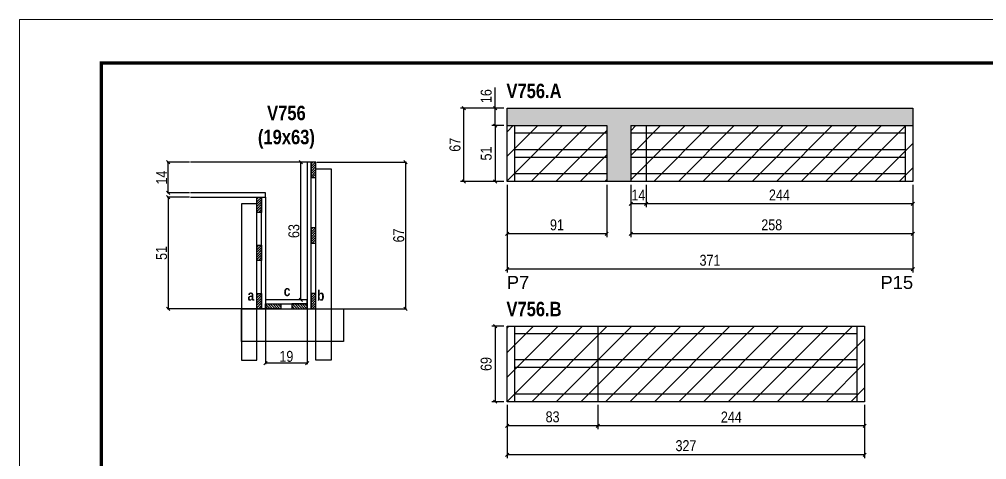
# Model space of a CAD drawing. Extents: x 3309 to 9563, y -2522 to 14608.
# Drawn here: x 3309 to 4194, y 8462 to 8865 of the extents above; entities that cross this region are included whole.
import ezdxf

# ---------------------------------------------------------------- set-up
doc = ezdxf.new("R2010")
doc.units = 0
doc.header["$PDMODE"] = 35
doc.header["$PDSIZE"] = -10
doc.linetypes.add('DASHED', pattern=[0.75, 0.5, -0.25])
for name, color, linetype in [('5', 5, 'Continuous'), ('COTA', 241, 'Continuous'), ('detalhes', 4, 'Continuous'), ('NOMENCLATURA', 7, 'Continuous'), ('Painéis', 200, 'Continuous'), ('SARR_2.2x7', 40, 'Continuous'), ('SARR_3.5x7', 81, 'Continuous')]:
    doc.layers.add(name, color=color, linetype=linetype)
for name, color, linetype, lineweight in [('CONCRETO', 251, 'Continuous', 25), ('Folhas', 255, 'Continuous', 9), ('Hachura', 251, 'Continuous', 9), ('SARRAFO DE PRESSAO', 251, 'DASHED', 9)]:
    doc.layers.add(name, color=color, linetype=linetype, lineweight=lineweight)
doc.styles.add('COTA TECNICA', font='techl___.ttf', dxfattribs={"height": 10})
doc.styles.add('COTA TECNICA 2X', font='techl___.ttf', dxfattribs={"height": 10})
doc.styles.get("Standard").update_dxf_attribs({"font": 'arial.ttf'})
doc.styles.add('TECNICA', font='techb___.ttf', dxfattribs={"height": 10})
doc.dimstyles.new('PAINEL', dxfattribs={"dimtxt": 10, "dimasz": 3, "dimexe": 3, "dimexo": 3, "dimgap": 3, "dimtad": 1, "dimdec": 1, "dimzin": 12, "dimdsep": 46, "dimtxsty": 'COTA TECNICA', "dimblk1": 'OBLIQUE', "dimblk2": 'OBLIQUE', "dimsah": 1, "dimcen": 0.9, "dimclrd": 4, "dimclre": 4, "dimclrt": 240, "dimadec": 1, "dimazin": 3, "dimtfac": 1, "dimtdec": 1, "dimtmove": 0, "dimatfit": 3, "dimfxl": 1, "dimtolj": 1, "dimtzin": 12, "dimarcsym": 0})
doc.dimstyles.new('SECAO', dxfattribs={"dimscale": 0.333333, "dimtxt": 5, "dimasz": 9, "dimexe": 3, "dimexo": 3, "dimgap": 3, "dimtad": 1, "dimdec": 1, "dimlfac": 0.5, "dimzin": 12, "dimdsep": 46, "dimtxsty": 'COTA TECNICA 2X', "dimblk1": 'OBLIQUE', "dimblk2": 'OBLIQUE', "dimsah": 1, "dimcen": 0.9, "dimclrd": 4, "dimclre": 4, "dimclrt": 240, "dimadec": 1, "dimazin": 3, "dimtfac": 1, "dimtdec": 1, "dimtmove": 0, "dimatfit": 3, "dimfxl": 1, "dimtolj": 1, "dimtzin": 12, "dimarcsym": 0})
pattern_1 = [(135, (36770.1903, -114911.928), (-1.122532015, -1.122532015), [])]
pattern_2 = [(45, (-119985.518, -24621.297), (-1.122532015, 1.122532015), [])]

# ---------------------------------------------------------------- blocks, each defined once
blk = doc.blocks.new('9999999999')
at = {"layer": 'Folhas'}
blk.add_lwpolyline([(98138.98, 34190.21), (99623.98, 34190.21), (99623.98, 35240.21), (98138.98, 35240.21)], close=True, dxfattribs=at)
at = {"layer": 'Folhas', "color": 30, "const_width": 3}
blk.add_lwpolyline([(98213.98, 34230.21), (99583.98, 34230.21), (99583.98, 35200.21), (98213.98, 35200.21)], close=True, dxfattribs=at)
blk = doc.blocks.new('_Oblique')
at = {"color": 0, "linetype": 'ByBlock', "lineweight": -2}
blk.add_line((-0.5, -0.5), (0.5, 0.5), dxfattribs=at)
blk = doc.blocks.new('*D2589')
at = {"layer": 'COTA', "color": 4, "lineweight": -2, "transparency": 16777216}
for p, q in [((3755.69, 8713.73), (3755.69, 8633.3)), ((4126.69, 8713.73), (4126.69, 8633.3)), ((4126.69, 8636.3), (3755.69, 8636.3))]:
    blk.add_line(p, q, dxfattribs=at)
at = {"layer": 'Defpoints', "color": 0, "transparency": 16777216}
for p in [(3755.69, 8716.73), (4126.69, 8716.73), (3755.69, 8636.3)]:
    blk.add_point(p, dxfattribs=at)
at = {"layer": 'COTA', "color": 4, "lineweight": -2, "transparency": 16777216, "xscale": 3, "yscale": 3, "zscale": 3, "rotation": 180}
blk.add_blockref('_Oblique', (3755.69, 8636.3), dxfattribs=at)
at = {"layer": 'COTA', "color": 4, "lineweight": -2, "transparency": 16777216, "xscale": 3, "yscale": 3, "zscale": 3}
blk.add_blockref('_Oblique', (4126.69, 8636.3), dxfattribs=at)
at = {"layer": 'COTA', "color": 240, "transparency": 16777216, "insert": (3941.19, 8644.52), "char_height": 10, "attachment_point": 5, "style": 'COTA TECNICA'}
blk.add_mtext('\\A1;371', dxfattribs=at)
blk = doc.blocks.new('*D2590')
at = {"layer": 'COTA', "color": 4, "lineweight": -2, "transparency": 16777216}
for p, q in [((3868.69, 8713.73), (3868.69, 8665.79)), ((4126.69, 8713.73), (4126.69, 8665.79)), ((4126.69, 8668.79), (3868.69, 8668.79))]:
    blk.add_line(p, q, dxfattribs=at)
at = {"layer": 'Defpoints', "color": 0, "transparency": 16777216}
for p in [(3868.69, 8716.73), (4126.69, 8716.73), (3868.69, 8668.79)]:
    blk.add_point(p, dxfattribs=at)
at = {"layer": 'COTA', "color": 4, "lineweight": -2, "transparency": 16777216, "xscale": 3, "yscale": 3, "zscale": 3, "rotation": 180}
blk.add_blockref('_Oblique', (3868.69, 8668.79), dxfattribs=at)
at = {"layer": 'COTA', "color": 4, "lineweight": -2, "transparency": 16777216, "xscale": 3, "yscale": 3, "zscale": 3}
blk.add_blockref('_Oblique', (4126.69, 8668.79), dxfattribs=at)
at = {"layer": 'COTA', "color": 240, "transparency": 16777216, "insert": (3997.69, 8676.92), "char_height": 10, "attachment_point": 5, "style": 'COTA TECNICA'}
blk.add_mtext('\\A1;258', dxfattribs=at)
blk = doc.blocks.new('*D2591')
at = {"layer": 'COTA', "color": 4, "lineweight": -2, "transparency": 16777216}
for p, q in [((3755.69, 8713.73), (3755.69, 8665.79)), ((3846.69, 8713.73), (3846.69, 8665.79)), ((3846.69, 8668.79), (3755.69, 8668.79))]:
    blk.add_line(p, q, dxfattribs=at)
at = {"layer": 'Defpoints', "color": 0, "transparency": 16777216}
for p in [(3755.69, 8716.73), (3846.69, 8716.73), (3755.69, 8668.79)]:
    blk.add_point(p, dxfattribs=at)
at = {"layer": 'COTA', "color": 4, "lineweight": -2, "transparency": 16777216, "xscale": 3, "yscale": 3, "zscale": 3, "rotation": 180}
blk.add_blockref('_Oblique', (3755.69, 8668.79), dxfattribs=at)
at = {"layer": 'COTA', "color": 4, "lineweight": -2, "transparency": 16777216, "xscale": 3, "yscale": 3, "zscale": 3}
blk.add_blockref('_Oblique', (3846.69, 8668.79), dxfattribs=at)
at = {"layer": 'COTA', "color": 240, "transparency": 16777216, "insert": (3801.19, 8676.87), "char_height": 10, "attachment_point": 5, "style": 'COTA TECNICA'}
blk.add_mtext('\\A1;91', dxfattribs=at)
blk = doc.blocks.new('*D2592')
at = {"layer": 'COTA', "color": 4, "lineweight": -2, "transparency": 16777216}
for p, q in [((3752.69, 8767.73), (3741.58, 8767.73)), ((3744.58, 8767.73), (3744.58, 8716.73)), ((3752.69, 8716.73), (3741.58, 8716.73))]:
    blk.add_line(p, q, dxfattribs=at)
at = {"layer": 'Defpoints', "color": 0, "transparency": 16777216}
for p in [(3755.69, 8767.73), (3744.58, 8716.73), (3755.69, 8716.73)]:
    blk.add_point(p, dxfattribs=at)
at = {"layer": 'COTA', "color": 4, "lineweight": -2, "transparency": 16777216, "xscale": 3, "yscale": 3, "zscale": 3}
for p, rotation in [((3744.58, 8767.73), 90), ((3744.58, 8716.73), 270)]:
    blk.add_blockref('_Oblique', p, dxfattribs=dict(at, rotation=rotation))
at = {"layer": 'COTA', "color": 240, "transparency": 16777216, "insert": (3736.47, 8742.23), "char_height": 10, "attachment_point": 5, "rotation": 90, "style": 'COTA TECNICA'}
blk.add_mtext('\\A1;51', dxfattribs=at)
blk = doc.blocks.new('*D2593')
at = {"layer": 'COTA', "color": 4, "lineweight": -2, "transparency": 16777216}
for p, q in [((3755.69, 8512.18), (3755.69, 8463.65)), ((4082.69, 8512.18), (4082.69, 8463.65)), ((4082.69, 8466.65), (3755.69, 8466.65))]:
    blk.add_line(p, q, dxfattribs=at)
at = {"layer": 'Defpoints', "color": 0, "transparency": 16777216}
for p in [(3755.69, 8515.18), (4082.69, 8515.18), (3755.69, 8466.65)]:
    blk.add_point(p, dxfattribs=at)
at = {"layer": 'COTA', "color": 4, "lineweight": -2, "transparency": 16777216, "xscale": 3, "yscale": 3, "zscale": 3, "rotation": 180}
blk.add_blockref('_Oblique', (3755.69, 8466.65), dxfattribs=at)
at = {"layer": 'COTA', "color": 4, "lineweight": -2, "transparency": 16777216, "xscale": 3, "yscale": 3, "zscale": 3}
blk.add_blockref('_Oblique', (4082.69, 8466.65), dxfattribs=at)
at = {"layer": 'COTA', "color": 240, "transparency": 16777216, "insert": (3919.19, 8474.87), "char_height": 10, "attachment_point": 5, "style": 'COTA TECNICA'}
blk.add_mtext('\\A1;327', dxfattribs=at)
blk = doc.blocks.new('*D2594')
at = {"layer": 'COTA', "color": 4, "lineweight": -2, "transparency": 16777216}
for p, q in [((3838.69, 8512.18), (3838.69, 8490.04)), ((4082.69, 8512.18), (4082.69, 8490.04)), ((4082.69, 8493.04), (3838.69, 8493.04))]:
    blk.add_line(p, q, dxfattribs=at)
at = {"layer": 'Defpoints', "color": 0, "transparency": 16777216}
for p in [(3838.69, 8515.18), (4082.69, 8515.18), (3838.69, 8493.04)]:
    blk.add_point(p, dxfattribs=at)
at = {"layer": 'COTA', "color": 4, "lineweight": -2, "transparency": 16777216, "xscale": 3, "yscale": 3, "zscale": 3, "rotation": 180}
blk.add_blockref('_Oblique', (3838.69, 8493.04), dxfattribs=at)
at = {"layer": 'COTA', "color": 4, "lineweight": -2, "transparency": 16777216, "xscale": 3, "yscale": 3, "zscale": 3}
blk.add_blockref('_Oblique', (4082.69, 8493.04), dxfattribs=at)
at = {"layer": 'COTA', "color": 240, "transparency": 16777216, "insert": (3960.69, 8501.11), "char_height": 10, "attachment_point": 5, "style": 'COTA TECNICA'}
blk.add_mtext('\\A1;244', dxfattribs=at)
blk = doc.blocks.new('*D2595')
at = {"layer": 'COTA', "color": 4, "lineweight": -2, "transparency": 16777216}
for p, q in [((3755.69, 8512.18), (3755.69, 8490.04)), ((3838.69, 8512.18), (3838.69, 8490.04)), ((3838.69, 8493.04), (3755.69, 8493.04))]:
    blk.add_line(p, q, dxfattribs=at)
at = {"layer": 'Defpoints', "color": 0, "transparency": 16777216}
for p in [(3755.69, 8515.18), (3838.69, 8515.18), (3755.69, 8493.04)]:
    blk.add_point(p, dxfattribs=at)
at = {"layer": 'COTA', "color": 4, "lineweight": -2, "transparency": 16777216, "xscale": 3, "yscale": 3, "zscale": 3, "rotation": 180}
blk.add_blockref('_Oblique', (3755.69, 8493.04), dxfattribs=at)
at = {"layer": 'COTA', "color": 4, "lineweight": -2, "transparency": 16777216, "xscale": 3, "yscale": 3, "zscale": 3}
blk.add_blockref('_Oblique', (3838.69, 8493.04), dxfattribs=at)
at = {"layer": 'COTA', "color": 240, "transparency": 16777216, "insert": (3797.19, 8501.28), "char_height": 10, "attachment_point": 5, "style": 'COTA TECNICA'}
blk.add_mtext('\\A1;83', dxfattribs=at)
blk = doc.blocks.new('*D2596')
at = {"layer": 'COTA', "color": 4, "lineweight": -2, "transparency": 16777216}
for p, q in [((3752.69, 8584.18), (3741.58, 8584.18)), ((3744.58, 8584.18), (3744.58, 8515.18)), ((3752.69, 8515.18), (3741.58, 8515.18))]:
    blk.add_line(p, q, dxfattribs=at)
at = {"layer": 'Defpoints', "color": 0, "transparency": 16777216}
for p in [(3755.69, 8584.18), (3744.58, 8515.18), (3755.69, 8515.18)]:
    blk.add_point(p, dxfattribs=at)
at = {"layer": 'COTA', "color": 4, "lineweight": -2, "transparency": 16777216, "xscale": 3, "yscale": 3, "zscale": 3}
for p, rotation in [((3744.58, 8584.18), 90), ((3744.58, 8515.18), 270)]:
    blk.add_blockref('_Oblique', p, dxfattribs=dict(at, rotation=rotation))
at = {"layer": 'COTA', "color": 240, "transparency": 16777216, "insert": (3736.45, 8549.68), "char_height": 10, "attachment_point": 5, "rotation": 90, "style": 'COTA TECNICA'}
blk.add_mtext('\\A1;69', dxfattribs=at)
blk = doc.blocks.new('*D2597')
at = {"layer": 'COTA', "color": 4, "lineweight": -2, "transparency": 16777216}
for p, q in [((3744.58, 8783.73), (3744.58, 8802.74)), ((3752.69, 8783.73), (3741.58, 8783.73)), ((3744.58, 8767.73), (3744.58, 8783.73)), ((3752.69, 8767.73), (3741.58, 8767.73))]:
    blk.add_line(p, q, dxfattribs=at)
at = {"layer": 'Defpoints', "color": 0, "transparency": 16777216}
for p in [(3744.58, 8783.73), (3755.69, 8783.73), (3755.69, 8767.73)]:
    blk.add_point(p, dxfattribs=at)
at = {"layer": 'COTA', "color": 4, "lineweight": -2, "transparency": 16777216, "xscale": 3, "yscale": 3, "zscale": 3}
for p, rotation in [((3744.58, 8783.73), 90), ((3744.58, 8767.73), 270)]:
    blk.add_blockref('_Oblique', p, dxfattribs=dict(at, rotation=rotation))
at = {"layer": 'COTA', "color": 240, "transparency": 16777216, "insert": (3736.48, 8794.73), "char_height": 10, "attachment_point": 5, "rotation": 90, "style": 'COTA TECNICA'}
blk.add_mtext('\\A1;16', dxfattribs=at)
blk = doc.blocks.new('*D2598')
at = {"layer": 'COTA', "color": 4, "lineweight": -2, "transparency": 16777216}
for p, q in [((3752.69, 8783.73), (3713.07, 8783.73)), ((3716.07, 8716.73), (3716.07, 8783.73)), ((3752.69, 8716.73), (3713.07, 8716.73))]:
    blk.add_line(p, q, dxfattribs=at)
at = {"layer": 'Defpoints', "color": 0, "transparency": 16777216}
for p in [(3716.07, 8783.73), (3755.69, 8783.73), (3755.69, 8716.73)]:
    blk.add_point(p, dxfattribs=at)
at = {"layer": 'COTA', "color": 4, "lineweight": -2, "transparency": 16777216, "xscale": 3, "yscale": 3, "zscale": 3}
for p, rotation in [((3716.07, 8783.73), 90), ((3716.07, 8716.73), 270)]:
    blk.add_blockref('_Oblique', p, dxfattribs=dict(at, rotation=rotation))
at = {"layer": 'COTA', "color": 240, "transparency": 16777216, "insert": (3707.96, 8750.23), "char_height": 10, "attachment_point": 5, "rotation": 90, "style": 'COTA TECNICA'}
blk.add_mtext('\\A1;67', dxfattribs=at)
blk = doc.blocks.new('*D2599')
at = {"layer": 'COTA', "color": 4, "lineweight": -2, "transparency": 16777216}
for p, q in [((3882.69, 8713.73), (3882.69, 8693.22)), ((4126.69, 8713.73), (4126.69, 8693.22)), ((4126.69, 8696.22), (3882.69, 8696.22))]:
    blk.add_line(p, q, dxfattribs=at)
at = {"layer": 'Defpoints', "color": 0, "transparency": 16777216}
for p in [(3882.69, 8716.73), (4126.69, 8716.73), (3882.69, 8696.22)]:
    blk.add_point(p, dxfattribs=at)
at = {"layer": 'COTA', "color": 4, "lineweight": -2, "transparency": 16777216, "xscale": 3, "yscale": 3, "zscale": 3, "rotation": 180}
blk.add_blockref('_Oblique', (3882.69, 8696.22), dxfattribs=at)
at = {"layer": 'COTA', "color": 4, "lineweight": -2, "transparency": 16777216, "xscale": 3, "yscale": 3, "zscale": 3}
blk.add_blockref('_Oblique', (4126.69, 8696.22), dxfattribs=at)
at = {"layer": 'COTA', "color": 240, "transparency": 16777216, "insert": (4004.69, 8704.29), "char_height": 10, "attachment_point": 5, "style": 'COTA TECNICA'}
blk.add_mtext('\\A1;244', dxfattribs=at)
blk = doc.blocks.new('*D2600')
at = {"layer": 'COTA', "color": 4, "lineweight": -2, "transparency": 16777216}
for p, q in [((3868.69, 8713.73), (3868.69, 8693.22)), ((3882.69, 8713.73), (3882.69, 8693.22)), ((3882.69, 8696.22), (3868.69, 8696.22))]:
    blk.add_line(p, q, dxfattribs=at)
at = {"layer": 'Defpoints', "color": 0, "transparency": 16777216}
for p in [(3868.69, 8716.73), (3882.69, 8716.73), (3868.69, 8696.22)]:
    blk.add_point(p, dxfattribs=at)
at = {"layer": 'COTA', "color": 4, "lineweight": -2, "transparency": 16777216, "xscale": 3, "yscale": 3, "zscale": 3, "rotation": 180}
blk.add_blockref('_Oblique', (3868.69, 8696.22), dxfattribs=at)
at = {"layer": 'COTA', "color": 4, "lineweight": -2, "transparency": 16777216, "xscale": 3, "yscale": 3, "zscale": 3}
blk.add_blockref('_Oblique', (3882.69, 8696.22), dxfattribs=at)
at = {"layer": 'COTA', "color": 240, "transparency": 16777216, "insert": (3875.69, 8704.29), "char_height": 10, "attachment_point": 5, "style": 'COTA TECNICA'}
blk.add_mtext('\\A1;14', dxfattribs=at)
blk = doc.blocks.new('*D2610')
at = {"layer": 'COTA', "color": 4, "lineweight": -2, "transparency": 16777216}
for p, q in [((3534.65, 8599.24), (3534.65, 8549.49)), ((3572.65, 8599.24), (3572.65, 8549.49)), ((3572.65, 8550.49), (3534.65, 8550.49))]:
    blk.add_line(p, q, dxfattribs=at)
at = {"layer": 'Defpoints', "color": 0, "transparency": 16777216}
for p in [(3534.65, 8600.24), (3572.65, 8600.24), (3534.65, 8550.49)]:
    blk.add_point(p, dxfattribs=at)
at = {"layer": 'COTA', "color": 4, "lineweight": -2, "transparency": 16777216, "xscale": 3, "yscale": 3, "zscale": 3, "rotation": 180}
blk.add_blockref('_Oblique', (3534.65, 8550.49), dxfattribs=at)
at = {"layer": 'COTA', "color": 4, "lineweight": -2, "transparency": 16777216, "xscale": 3, "yscale": 3, "zscale": 3}
blk.add_blockref('_Oblique', (3572.65, 8550.49), dxfattribs=at)
at = {"layer": 'COTA', "color": 240, "transparency": 16777216, "insert": (3553.65, 8556.58), "char_height": 10, "attachment_point": 5, "style": 'COTA TECNICA 2X'}
blk.add_mtext('\\A1;19', dxfattribs=at)
blk = doc.blocks.new('*D2611')
at = {"layer": 'COTA', "color": 4, "lineweight": -2, "transparency": 16777216}
for p, q in [((3464.95, 8702.24), (3444.6, 8702.24)), ((3445.6, 8702.24), (3445.6, 8600.24)), ((3525.65, 8600.24), (3444.6, 8600.24))]:
    blk.add_line(p, q, dxfattribs=at)
at = {"layer": 'Defpoints', "color": 0, "transparency": 16777216}
for p in [(3465.95, 8702.24), (3445.6, 8600.24), (3526.65, 8600.24, 0)]:
    blk.add_point(p, dxfattribs=at)
at = {"layer": 'COTA', "color": 4, "lineweight": -2, "transparency": 16777216, "xscale": 3, "yscale": 3, "zscale": 3}
for p, rotation in [((3445.6, 8702.24), 90), ((3445.6, 8600.24), 270)]:
    blk.add_blockref('_Oblique', p, dxfattribs=dict(at, rotation=rotation))
at = {"layer": 'COTA', "color": 240, "transparency": 16777216, "insert": (3439.49, 8651.24), "char_height": 10, "attachment_point": 5, "rotation": 90, "style": 'COTA TECNICA 2X'}
blk.add_mtext('\\A1;51', dxfattribs=at)
blk = doc.blocks.new('*D2612')
at = {"layer": 'COTA', "color": 4, "lineweight": -2, "transparency": 16777216}
for p, q in [((3581.65, 8734.24), (3663.57, 8734.24)), ((3662.57, 8734.24), (3662.57, 8600.24)), ((3581.65, 8600.24), (3663.57, 8600.24))]:
    blk.add_line(p, q, dxfattribs=at)
at = {"layer": 'Defpoints', "color": 0, "transparency": 16777216}
for p in [(3580.65, 8734.24, 0), (3580.65, 8600.24, 0), (3662.57, 8600.24)]:
    blk.add_point(p, dxfattribs=at)
at = {"layer": 'COTA', "color": 4, "lineweight": -2, "transparency": 16777216, "xscale": 3, "yscale": 3, "zscale": 3}
for p, rotation in [((3662.57, 8734.24), 90), ((3662.57, 8600.24), 270)]:
    blk.add_blockref('_Oblique', p, dxfattribs=dict(at, rotation=rotation))
at = {"layer": 'COTA', "color": 240, "transparency": 16777216, "insert": (3656.47, 8667.24), "char_height": 10, "attachment_point": 5, "rotation": 90, "style": 'COTA TECNICA 2X'}
blk.add_mtext('\\A1;67', dxfattribs=at)
blk = doc.blocks.new('*D2613')
at = {"layer": 'COTA', "color": 4, "lineweight": -2, "transparency": 16777216}
for p, q in [((3571.65, 8734.24), (3565.79, 8734.24)), ((3566.79, 8608.24), (3566.79, 8734.24)), ((3571.65, 8608.24), (3565.79, 8608.24))]:
    blk.add_line(p, q, dxfattribs=at)
at = {"layer": 'Defpoints', "color": 0, "transparency": 16777216}
for p in [(3566.79, 8734.24), (3572.65, 8734.24), (3572.65, 8608.24)]:
    blk.add_point(p, dxfattribs=at)
at = {"layer": 'COTA', "color": 4, "lineweight": -2, "transparency": 16777216, "xscale": 3, "yscale": 3, "zscale": 3}
for p, rotation in [((3566.79, 8734.24), 90), ((3566.79, 8608.24), 270)]:
    blk.add_blockref('_Oblique', p, dxfattribs=dict(at, rotation=rotation))
at = {"layer": 'COTA', "color": 240, "transparency": 16777216, "insert": (3560.58, 8671.24), "char_height": 10, "attachment_point": 5, "rotation": 90, "style": 'COTA TECNICA 2X'}
blk.add_mtext('\\A1;63', dxfattribs=at)
blk = doc.blocks.new('*D2614')
at = {"layer": 'COTA', "color": 4, "lineweight": -2, "transparency": 16777216}
for p, q in [((3464.95, 8734.24), (3444.6, 8734.24)), ((3445.6, 8706.24), (3445.6, 8734.24)), ((3464.95, 8706.24), (3444.6, 8706.24))]:
    blk.add_line(p, q, dxfattribs=at)
at = {"layer": 'Defpoints', "color": 0, "transparency": 16777216}
for p in [(3445.6, 8734.24), (3465.95, 8734.24), (3465.95, 8706.24)]:
    blk.add_point(p, dxfattribs=at)
at = {"layer": 'COTA', "color": 4, "lineweight": -2, "transparency": 16777216, "xscale": 3, "yscale": 3, "zscale": 3}
for p, rotation in [((3445.6, 8734.24), 90), ((3445.6, 8706.24), 270)]:
    blk.add_blockref('_Oblique', p, dxfattribs=dict(at, rotation=rotation))
at = {"layer": 'COTA', "color": 240, "transparency": 16777216, "insert": (3439.53, 8720.24), "char_height": 10, "attachment_point": 5, "rotation": 90, "style": 'COTA TECNICA 2X'}
blk.add_mtext('\\A1;14', dxfattribs=at)

msp = doc.modelspace()

# ---------------------------------------------------------------- hatches: boundary and pattern name
at = {"layer": 'COTA'}
h = msp.add_hatch(dxfattribs=at)
h.set_pattern_fill('AR-CONC', color=256, scale=0.03)
h.paths.add_polyline_path([(3868.69, 8767.73), (4126.69, 8767.73), (4126.69, 8783.73), (3755.69, 8783.73), (3755.69, 8767.73), (3846.69, 8767.73), (3846.69, 8716.73), (3868.69, 8716.73)])
at = {"layer": 'Hachura', "linetype": 'ByBlock'}
h = msp.add_hatch(dxfattribs=at)
h.set_pattern_fill('ANSI31', color=256, scale=5)
h.paths.add_polyline_path([(3846.69, 8767.73), (3755.69, 8767.73), (3755.69, 8716.73), (3846.69, 8716.73)])
h.paths.add_polyline_path([(3882.69, 8767.73), (3868.69, 8767.73), (3868.69, 8716.73), (3882.69, 8716.73)])
h.paths.add_polyline_path([(4126.69, 8767.73), (3882.69, 8767.73), (3882.69, 8716.73), (4126.69, 8716.73)])
h = msp.add_hatch(dxfattribs=at)
h.set_pattern_fill('ANSI31', color=256, scale=5)
h.paths.add_polyline_path([(3838.69, 8584.18), (3755.69, 8584.18), (3755.69, 8515.18), (3838.69, 8515.18)])
h.paths.add_polyline_path([(4082.69, 8584.18), (3838.69, 8584.18), (3838.69, 8515.18), (4082.69, 8515.18)])
at = {"layer": 'SARR_2.2x7'}
h = msp.add_hatch(dxfattribs=at)
h.set_pattern_fill('ANSI31', color=256, scale=0.5)
h.set_pattern_definition([(45, (-119985.518, -24501.297), (-1.122532015, 1.122532015), [])])
h.paths.add_polyline_path([(3580.65, 8720.24), (3576.25, 8720.24), (3576.25, 8734.24), (3580.65, 8734.24)])
h = msp.add_hatch(dxfattribs=at)
h.set_pattern_fill('ANSI31', color=256, scale=0.5)
h.set_pattern_definition([(45, (-119985.518, -24533.297), (-1.122532015, 1.122532015), [])])
h.paths.add_polyline_path([(3526.65, 8688.24), (3531.05, 8688.24), (3531.05, 8702.24), (3526.65, 8702.24)])
h = msp.add_hatch(dxfattribs=at)
h.set_pattern_fill('ANSI31', color=256, scale=0.5)
h.set_pattern_definition([(45, (-119985.518, -24561.297), (-1.122532015, 1.122532015), [])])
h.paths.add_polyline_path([(3580.65, 8660.24), (3576.25, 8660.24), (3576.25, 8674.24), (3580.65, 8674.24)])
h = msp.add_hatch(dxfattribs=at)
h.set_pattern_fill('ANSI31', color=256, scale=0.5)
h.set_pattern_definition([(45, (-119985.518, -24577.297), (-1.122532015, 1.122532015), [])])
h.paths.add_polyline_path([(3526.65, 8644.24), (3531.05, 8644.24), (3531.05, 8658.24), (3526.65, 8658.24)])
h = msp.add_hatch(dxfattribs=at)
h.set_pattern_fill('ANSI31', color=256, scale=0.5)
h.set_pattern_definition(pattern_2)
h.paths.add_polyline_path([(3526.65, 8600.24), (3531.05, 8600.24), (3531.05, 8614.24), (3526.65, 8614.24)])
h = msp.add_hatch(dxfattribs=at)
h.set_pattern_fill('ANSI31', color=256, scale=0.5)
h.set_pattern_definition(pattern_2)
h.paths.add_polyline_path([(3580.65, 8600.24), (3576.25, 8600.24), (3576.25, 8614.24), (3580.65, 8614.24)])
h = msp.add_hatch(dxfattribs=at)
h.set_pattern_fill('ANSI31', color=256, scale=0.5, angle=90)
h.set_pattern_definition(pattern_1)
h.paths.add_polyline_path([(3548.65, 8600.24), (3548.65, 8604.64), (3534.65, 8604.64), (3534.65, 8600.24)])
h = msp.add_hatch(dxfattribs=at)
h.set_pattern_fill('ANSI31', color=256, scale=0.5, angle=90)
h.set_pattern_definition(pattern_1)
h.paths.add_polyline_path([(3558.65, 8604.64), (3558.65, 8600.24), (3572.65, 8600.24), (3572.65, 8604.64)])

# ---------------------------------------------------------------- linework, layer by layer
at = {"layer": 'CONCRETO', "linetype": 'Continuous'}
msp.add_line((3580.65, 8734.24), (3465.95, 8734.24), dxfattribs=at)
at = {"layer": 'COTA'}
for p, q in [((3755.69, 8767.73), (3755.69, 8783.73)), ((3755.69, 8783.73), (4126.69, 8783.73)), ((4126.69, 8783.73), (4126.69, 8767.73)), ((3868.69, 8716.73), (3846.69, 8716.73))]:
    msp.add_line(p, q, dxfattribs=at)
at = {"layer": 'Painéis', "linetype": 'ByBlock'}
for p, q in [((3755.69, 8716.73), (3755.69, 8767.73)), ((3755.69, 8767.73), (3846.69, 8767.73)), ((3846.69, 8767.73), (3846.69, 8716.73)), ((3868.69, 8767.73), (4126.69, 8767.73)), ((3868.69, 8767.73), (3868.69, 8716.73)), ((3882.69, 8767.73), (3882.69, 8716.73)), ((4126.69, 8767.73), (4126.69, 8716.73)), ((3846.69, 8716.73), (3755.69, 8716.73)), ((4126.69, 8716.73), (3868.69, 8716.73)), ((3755.69, 8515.18), (3755.69, 8584.18)), ((3755.69, 8584.18), (4082.69, 8584.18)), ((3838.69, 8584.18), (3838.69, 8515.18)), ((4082.69, 8584.18), (4082.69, 8515.18)), ((4082.69, 8515.18), (3755.69, 8515.18))]:
    msp.add_line(p, q, dxfattribs=at)
at = {"layer": 'Painéis', "linetype": 'Continuous'}
for points in [[(3576.25, 8600.24), (3576.25, 8734.24), (3572.65, 8734.24), (3572.65, 8600.24)], [(3531.05, 8600.24), (3531.05, 8702.24), (3534.65, 8702.24), (3534.65, 8600.24)], [(3572.65, 8608.24), (3534.65, 8608.24), (3534.65, 8604.64), (3572.65, 8604.64)]]:
    msp.add_lwpolyline(points, close=True, dxfattribs=at)
at = {"layer": 'Painéis', "linetype": 'Continuous', "elevation": 0}
msp.add_lwpolyline([(3465.95, 8702.24), (3534.65, 8702.24), (3534.65, 8706.24), (3465.95, 8706.24)], dxfattribs=at)
at = {"layer": 'SARR_2.2x7', "linetype": 'Continuous'}
for p, q in [((3762.69, 8716.73), (3762.69, 8767.73)), ((3846.69, 8760.73), (3762.69, 8760.73)), ((4119.69, 8760.73), (3868.69, 8760.73)), ((4119.69, 8767.73), (4119.69, 8716.73)), ((3846.69, 8745.45), (3762.69, 8745.45)), ((4119.69, 8745.45), (3868.69, 8745.45)), ((3846.69, 8738.45), (3762.69, 8738.45)), ((4119.69, 8738.45), (3868.69, 8738.45)), ((3846.69, 8723.73), (3762.69, 8723.73)), ((4119.69, 8723.73), (3868.69, 8723.73)), ((3762.69, 8515.18), (3762.69, 8584.18)), ((4075.69, 8515.18), (4075.69, 8584.18)), ((3838.69, 8577.18), (3762.69, 8577.18)), ((4075.69, 8577.18), (3838.69, 8577.18)), ((3838.69, 8553.45), (3762.69, 8553.45)), ((4075.69, 8553.45), (3838.69, 8553.45)), ((3838.69, 8546.45), (3762.69, 8546.45)), ((4075.69, 8546.45), (3838.69, 8546.45)), ((3838.69, 8522.18), (3762.69, 8522.18)), ((4075.69, 8522.18), (3838.69, 8522.18))]:
    msp.add_line(p, q, dxfattribs=at)
at = {"layer": 'SARR_2.2x7'}
for points in [[(3576.25, 8734.24), (3576.25, 8720.24), (3580.65, 8720.24), (3580.65, 8734.24)], [(3531.05, 8702.24), (3531.05, 8688.24), (3526.65, 8688.24), (3526.65, 8702.24)], [(3576.25, 8674.24), (3576.25, 8660.24), (3580.65, 8660.24), (3580.65, 8674.24)], [(3531.05, 8658.24), (3531.05, 8644.24), (3526.65, 8644.24), (3526.65, 8658.24)], [(3531.05, 8614.24), (3531.05, 8600.24), (3526.65, 8600.24), (3526.65, 8614.24)], [(3576.25, 8614.24), (3576.25, 8600.24), (3580.65, 8600.24), (3580.65, 8614.24)], [(3534.65, 8604.64), (3548.65, 8604.64), (3548.65, 8600.24), (3534.65, 8600.24)], [(3572.65, 8604.64), (3558.65, 8604.64), (3558.65, 8600.24), (3572.65, 8600.24)]]:
    msp.add_lwpolyline(points, close=True, dxfattribs=at)
at = {"layer": 'SARR_3.5x7'}
for points in [[(3580.65, 8728.24), (3594.65, 8728.24), (3594.65, 8553.26), (3580.65, 8553.26)], [(3526.65, 8696.24), (3512.65, 8696.24), (3512.65, 8553.26), (3526.65, 8553.26)], [(3512.65, 8600.24), (3605.84, 8600.24), (3605.84, 8570.15), (3512.65, 8570.15)]]:
    msp.add_lwpolyline(points, close=True, dxfattribs=at)

# ---------------------------------------------------------------- block references
at = {"layer": 'SARRAFO DE PRESSAO', "color": 6, "linetype": 'ByBlock'}
msp.add_blockref('9999999999', (-94829.61, -26375.22), dxfattribs=at)

# ---------------------------------------------------------------- texts
at = {"layer": '5', "linetype": 'Continuous'}
for s, rotation, p in [('P7', 0.00004, (3755.35, 8618.29)), ('P15', 359.99996, (4097.19, 8618.29))]:
    msp.add_text(s, height=12, rotation=rotation, dxfattribs=at).set_placement(p)
at = {"layer": 'detalhes', "style": 'TECNICA'}
for s, p in [('c', (3551.2, 8611.71)), ('a', (3518.13, 8607.6)), ('b', (3581.69, 8607.59))]:
    msp.add_text(s, height=9.6, dxfattribs=at).set_placement(p)
at = {"layer": 'NOMENCLATURA', "style": 'TECNICA'}
for s, p in [('V756.A', (3754.98, 8792.91)), ('V756.B', (3754.98, 8593.36))]:
    msp.add_text(s, height=13.2, dxfattribs=at).set_placement(p)
at = {"layer": 'NOMENCLATURA', "insert": (3553.68, 8785.94), "char_height": 13.2, "attachment_point": 2, "style": 'TECNICA'}
msp.add_mtext_dynamic_manual_height_columns('V756\\P(19x63)', width=300.2766, gutter_width=1, heights=[0], dxfattribs=at)

# ---------------------------------------------------------------- dimensions: what is measured, and where the dimension line sits
at = {"layer": 'COTA'}
for base, p1, p2, angle, dimstyle, picture, middle in [((3744.58, 8783.73), (3755.69, 8767.73), (3755.69, 8783.73), 90, 'PAINEL', '*D2597', (3736.48, 8794.73)), ((3716.07, 8783.73), (3755.69, 8716.73), (3755.69, 8783.73), 90, 'PAINEL', '*D2598', (3707.96, 8750.23)), ((3744.58, 8716.73), (3755.69, 8767.73), (3755.69, 8716.73), 90, 'PAINEL', '*D2592', (3736.47, 8742.23)), ((3445.6, 8734.24), (3465.95, 8706.24), (3465.95, 8734.24), 90, 'SECAO', '*D2614', (3439.53, 8720.24)), ((3662.57, 8600.24, 0), (3580.65, 8734.24), (3580.65, 8600.24), 90, 'SECAO', '*D2612', (3656.47, 8667.24, 0)), ((3868.69, 8668.79), (4126.69, 8716.73), (3868.69, 8716.73), 180, 'PAINEL', '*D2590', (3997.69, 8676.92)), ((3445.6, 8600.24, 0), (3465.95, 8702.24), (3526.65, 8600.24), 90, 'SECAO', '*D2611', (3439.49, 8651.24, 0)), ((3744.58, 8515.18), (3755.69, 8584.18), (3755.69, 8515.18), 90, 'PAINEL', '*D2596', (3736.45, 8549.68)), ((3838.69, 8493.04), (4082.69, 8515.18), (3838.69, 8515.18), 180, 'PAINEL', '*D2594', (3960.69, 8501.11))]:
    dim = msp.add_linear_dim(base=base, p1=p1, p2=p2, angle=angle, dimstyle=dimstyle, dxfattribs=at)
    dim.commit()
    dim.dimension.update_dxf_attribs({"geometry": picture, "text_midpoint": middle})
for base, p1, p2, angle, picture, middle in [((3566.79, 8734.24), (3572.65, 8608.24), (3572.65, 8734.24), 90, '*D2613', (3566.79, 8671.24)), ((3534.65, 8550.49), (3572.65, 8600.24), (3534.65, 8600.24), 180, '*D2610', (3553.65, 8550.49))]:
    dim = msp.add_linear_dim(base=base, p1=p1, p2=p2, angle=angle, dimstyle='SECAO', dxfattribs=at)
    dim.commit()
    dim.dimension.update_dxf_attribs({"geometry": picture, "text_midpoint": middle, "dimtype": 160})
for base, p1, p2, picture, middle in [((3755.69, 8636.3), (4126.69, 8716.73), (3755.69, 8716.73), '*D2589', (3941.19, 8644.52)), ((3882.69, 8696.22), (4126.69, 8716.73), (3882.69, 8716.73), '*D2599', (4004.69, 8704.29)), ((3755.69, 8466.65), (4082.69, 8515.18), (3755.69, 8515.18), '*D2593', (3919.19, 8474.87))]:
    dim = msp.add_linear_dim(base=base, p1=p1, p2=p2, dimstyle='PAINEL', dxfattribs=at)
    dim.commit()
    dim.dimension.update_dxf_attribs({"geometry": picture, "text_midpoint": middle})
for base, p1, p2, picture, middle in [((3755.69, 8668.79), (3846.69, 8716.73), (3755.69, 8716.73), '*D2591', (3801.19, 8676.87)), ((3755.69, 8493.04), (3838.69, 8515.18), (3755.69, 8515.18), '*D2595', (3797.19, 8501.28))]:
    dim = msp.add_linear_dim(base=base, p1=p1, p2=p2, angle=180, dimstyle='PAINEL', override={"dimtmove": 1}, dxfattribs=at)
    dim.commit()
    dim.dimension.update_dxf_attribs({"geometry": picture, "text_midpoint": middle})
dim = msp.add_linear_dim(base=(3868.69, 8696.22), p1=(3882.69, 8716.73), p2=(3868.69, 8716.73), dimstyle='PAINEL', dxfattribs=at)
dim.commit()
dim.dimension.update_dxf_attribs({"geometry": '*D2600', "text_midpoint": (3875.69, 8696.22), "dimtype": 160})

doc.saveas('drawing.dxf')
